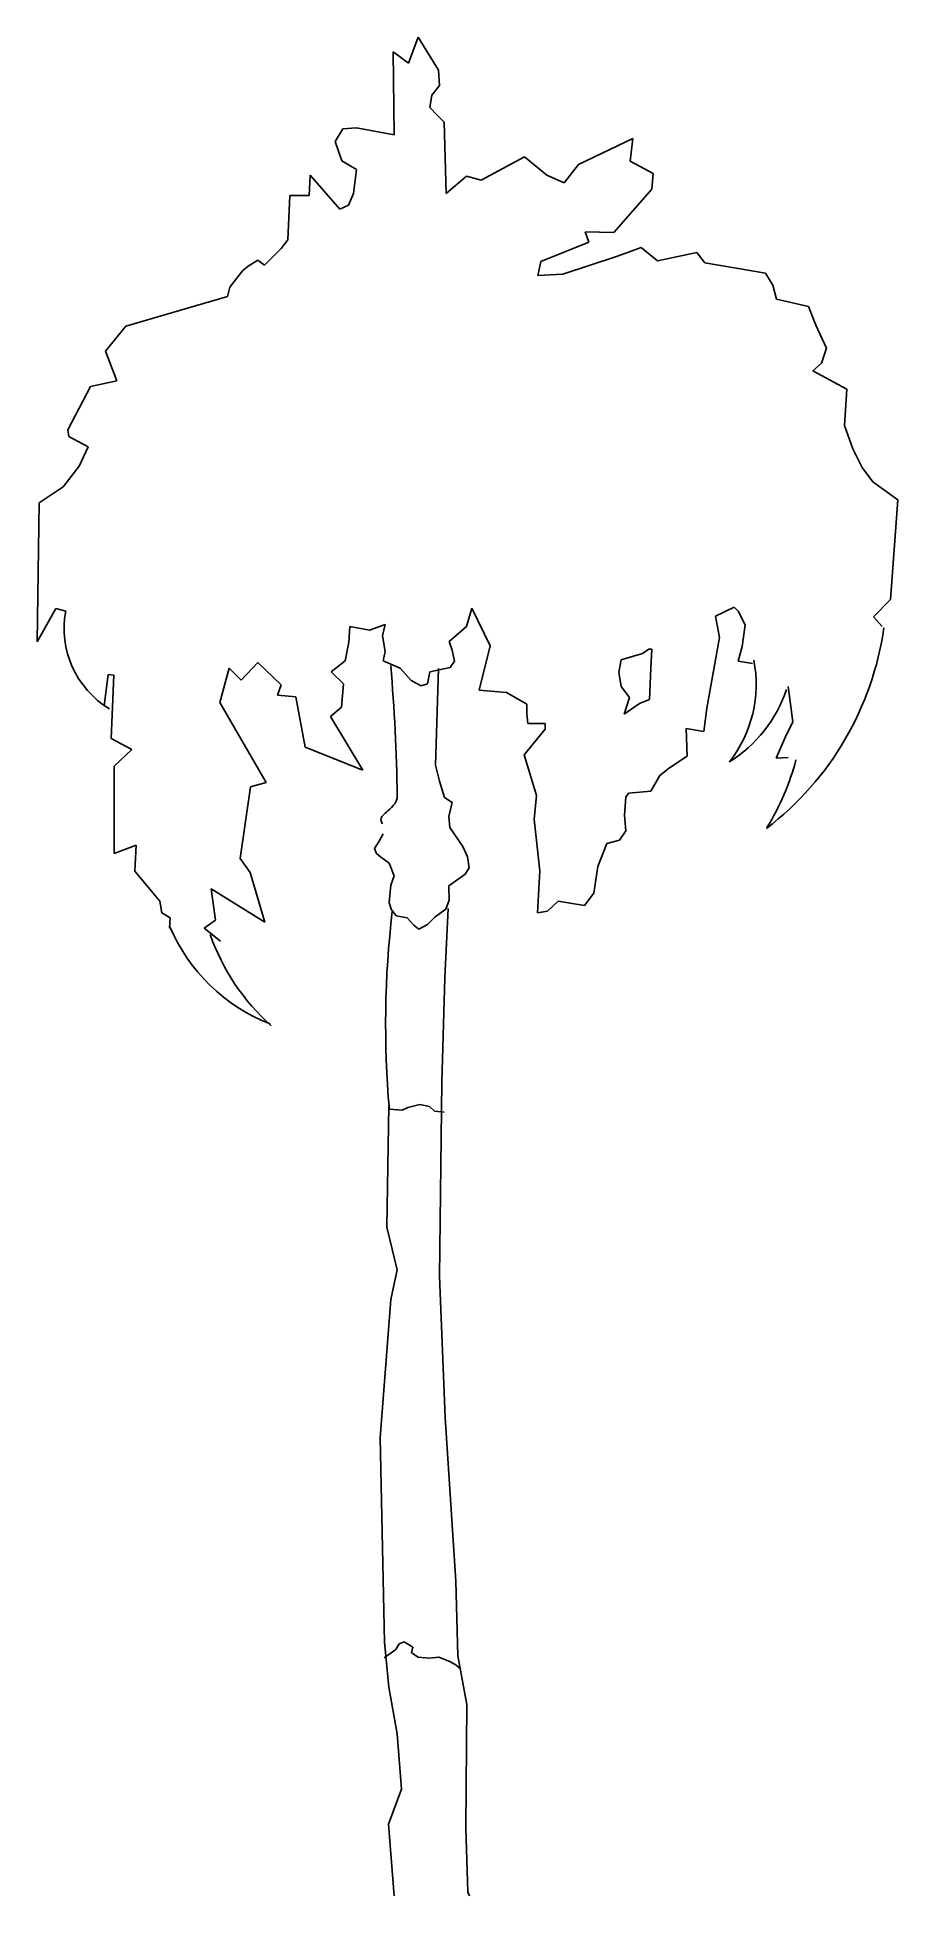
# Model space of a CAD drawing. Header units: millimetres. Extents: x 345.73 to 347.31, y 2563.39 to 2566.81.
import ezdxf

# ---------------------------------------------------------------- set-up
doc = ezdxf.new("R2010")
doc.units = ezdxf.units.MM
doc.header["$LTSCALE"] = 10
doc.layers.add('Vegetais', color=94, linetype='Continuous')

msp = doc.modelspace()

# ---------------------------------------------------------------- linework, layer by layer
at = {"layer": 'Vegetais'}
for p, q in [((346.408, 2566.7581), (346.4257, 2566.8059)), ((346.4257, 2566.8059), (346.463, 2566.7456)), ((346.3796, 2566.7793), (346.408, 2566.7581)), ((346.3814, 2566.6268), (346.3796, 2566.7793)), ((346.463, 2566.7456), (346.4648, 2566.7173)), ((346.4506, 2566.6995), (346.447, 2566.6765)), ((346.4648, 2566.7173), (346.4506, 2566.6995)), ((346.447, 2566.6765), (346.4612, 2566.6623)), ((346.4612, 2566.6623), (346.4736, 2566.6499)), ((346.2731, 2566.6144), (346.2873, 2566.6375)), ((346.2873, 2566.6375), (346.3121, 2566.6392)), ((346.3121, 2566.6392), (346.3814, 2566.6268)), ((346.4736, 2566.6499), (346.4772, 2566.5186)), ((346.2855, 2566.5789), (346.2731, 2566.6144)), ((346.7203, 2566.5719), (346.8197, 2566.6197)), ((346.8197, 2566.6197), (346.815, 2566.5785)), ((346.3121, 2566.563), (346.2855, 2566.5789)), ((346.3068, 2566.5186), (346.3121, 2566.563)), ((346.5411, 2566.5435), (346.6209, 2566.586)), ((346.6209, 2566.586), (346.6617, 2566.5523)), ((346.6937, 2566.5382), (346.7203, 2566.5719)), ((346.815, 2566.5785), (346.8571, 2566.5554)), ((346.2252, 2566.5151), (346.227, 2566.5523)), ((346.227, 2566.5523), (346.282, 2566.4903)), ((346.4772, 2566.5186), (346.5144, 2566.5506)), ((346.5144, 2566.5506), (346.5411, 2566.5435)), ((346.6617, 2566.5523), (346.6937, 2566.5382)), ((346.8544, 2566.5269), (346.7851, 2566.4469)), ((346.8571, 2566.5554), (346.8544, 2566.5269)), ((346.1861, 2566.4335), (346.1897, 2566.5151)), ((346.1897, 2566.5151), (346.2252, 2566.5151)), ((346.282, 2566.4903), (346.2979, 2566.4974)), ((346.2979, 2566.4974), (346.3068, 2566.5186)), ((346.1737, 2566.4176), (346.1861, 2566.4335)), ((346.7389, 2566.4292), (346.6507, 2566.394)), ((346.7322, 2566.4482), (346.7389, 2566.4292)), ((346.7851, 2566.4469), (346.7322, 2566.4482)), ((346.7919, 2566.4035), (346.8353, 2566.4197)), ((346.8353, 2566.4197), (346.8652, 2566.3953)), ((346.1027, 2566.3768), (346.1134, 2566.3856)), ((346.1134, 2566.3856), (346.1311, 2566.3963)), ((346.1311, 2566.3963), (346.1436, 2566.3874)), ((346.1436, 2566.3874), (346.1737, 2566.4176)), ((346.6507, 2566.394), (346.6453, 2566.3682)), ((346.6914, 2566.3709), (346.7919, 2566.4035)), ((346.8652, 2566.3953), (346.9372, 2566.4102)), ((346.9372, 2566.4102), (346.9521, 2566.3913)), ((346.9521, 2566.3913), (347.0635, 2566.3723)), ((346.0797, 2566.3466), (346.1027, 2566.3768)), ((346.6453, 2566.3682), (346.6914, 2566.3709)), ((347.0635, 2566.3723), (347.077, 2566.3505)), ((345.8888, 2566.2754), (346.0753, 2566.3299)), ((346.0753, 2566.3299), (346.0797, 2566.3466)), ((347.077, 2566.3505), (347.0838, 2566.3248)), ((347.0838, 2566.3248), (347.1422, 2566.3112)), ((347.1422, 2566.3112), (347.1556, 2566.2767)), ((345.8511, 2566.2294), (345.8888, 2566.2754)), ((347.1556, 2566.2767), (347.1757, 2566.2345)), ((345.872, 2566.1749), (345.8511, 2566.2294)), ((347.1757, 2566.2345), (347.1662, 2566.207)), ((347.1662, 2566.207), (347.1503, 2566.1933)), ((347.1503, 2566.1933), (347.2127, 2566.1595)), ((345.7819, 2566.0849), (345.8238, 2566.1645)), ((345.8238, 2566.1645), (345.872, 2566.1749)), ((347.2127, 2566.1595), (347.2085, 2566.0929)), ((345.784, 2566.0723), (345.7819, 2566.0849)), ((347.2085, 2566.0929), (347.2237, 2566.0501)), ((345.8196, 2566.0535), (345.784, 2566.0723)), ((345.8029, 2566.0179), (345.8196, 2566.0535)), ((347.2237, 2566.0501), (347.2409, 2566.0156)), ((345.7735, 2565.9802), (345.8029, 2566.0179)), ((347.2409, 2566.0156), (347.2605, 2565.9892)), ((345.7295, 2565.9509), (345.7735, 2565.9802)), ((347.2605, 2565.9892), (347.3065, 2565.9559)), ((345.7259, 2565.6954), (345.7295, 2565.9509)), ((347.3065, 2565.9559), (347.2927, 2565.7732)), ((347.2927, 2565.7732), (347.2616, 2565.741)), ((345.7604, 2565.7567), (345.7259, 2565.6954)), ((345.7784, 2565.7516), (345.7604, 2565.7567)), ((346.5241, 2565.7573), (346.5141, 2565.7236)), ((346.5578, 2565.6879), (346.5241, 2565.7573)), ((347.006, 2565.7588), (346.9718, 2565.7426)), ((346.9718, 2565.7426), (346.979, 2565.7031)), ((347.0132, 2565.7516), (347.006, 2565.7588)), ((347.0258, 2565.7264), (347.0132, 2565.7516)), ((347.2616, 2565.741), (347.2778, 2565.7237)), ((346.3001, 2565.7237), (346.2984, 2565.6947)), ((346.336, 2565.7169), (346.3001, 2565.7237)), ((346.365, 2565.7271), (346.336, 2565.7169)), ((346.3599, 2565.7066), (346.365, 2565.7271)), ((346.365, 2565.6777), (346.3599, 2565.7066)), ((346.5141, 2565.7236), (346.4824, 2565.6958)), ((346.979, 2565.7031), (346.9556, 2565.5737)), ((347.0204, 2565.6869), (347.0258, 2565.7264)), ((346.2984, 2565.6947), (346.2916, 2565.6606)), ((346.3616, 2565.6606), (346.365, 2565.6777)), ((346.4824, 2565.6958), (346.4883, 2565.6799)), ((346.4883, 2565.6799), (346.4923, 2565.6601)), ((346.5379, 2565.6066), (346.5578, 2565.6879)), ((346.7981, 2565.6624), (346.8376, 2565.6737)), ((346.8376, 2565.6737), (346.8489, 2565.6822)), ((346.8489, 2565.6822), (346.8545, 2565.6822)), ((346.8545, 2565.6822), (346.8531, 2565.6469)), ((347.0132, 2565.6599), (347.0204, 2565.6869)), ((345.8564, 2565.6353), (345.8487, 2565.5777)), ((345.8666, 2565.634), (345.8564, 2565.6353)), ((345.8615, 2565.5176), (345.8666, 2565.634)), ((346.0784, 2565.647), (346.0613, 2565.5839)), ((346.1006, 2565.6248), (346.0784, 2565.647)), ((346.1313, 2565.6572), (346.1006, 2565.6248)), ((346.1739, 2565.6163), (346.1313, 2565.6572)), ((346.2916, 2565.6606), (346.266, 2565.6402)), ((346.266, 2565.6402), (346.2882, 2565.618)), ((346.3923, 2565.647), (346.3616, 2565.6606)), ((346.4129, 2565.6244), (346.3923, 2565.647)), ((346.4467, 2565.6403), (346.4427, 2565.6185)), ((346.4844, 2565.6482), (346.4467, 2565.6403)), ((346.4923, 2565.6601), (346.4844, 2565.6482)), ((346.7939, 2565.6399), (346.7981, 2565.6624)), ((346.7981, 2565.6131), (346.7939, 2565.6399)), ((346.8531, 2565.6469), (346.8503, 2565.5892)), ((347.0393, 2565.6557), (347.0132, 2565.6599)), ((346.1671, 2565.5975), (346.1739, 2565.6163)), ((346.2882, 2565.618), (346.2848, 2565.5754)), ((346.4308, 2565.6145), (346.4129, 2565.6244)), ((346.4427, 2565.6185), (346.4308, 2565.6145)), ((346.5875, 2565.6026), (346.5379, 2565.6066)), ((346.6252, 2565.5808), (346.5875, 2565.6026)), ((346.8136, 2565.5934), (346.7981, 2565.6131)), ((347.1139, 2565.5485), (347.1049, 2565.6132)), ((346.0613, 2565.5839), (346.1466, 2565.4373)), ((346.2012, 2565.5941), (346.1671, 2565.5975)), ((346.2183, 2565.5021), (346.2012, 2565.5941)), ((346.2848, 2565.5754), (346.2643, 2565.5583)), ((346.6252, 2565.563), (346.6252, 2565.5808)), ((346.8038, 2565.5624), (346.8136, 2565.5934)), ((346.832, 2565.5821), (346.8038, 2565.5624)), ((346.8503, 2565.5892), (346.832, 2565.5821)), ((346.9556, 2565.5737), (346.9502, 2565.5305)), ((346.2643, 2565.5583), (346.324, 2565.4595)), ((346.6202, 2565.4878), (346.659, 2565.5352)), ((346.6272, 2565.5451), (346.6252, 2565.563)), ((346.659, 2565.5451), (346.6272, 2565.5451)), ((346.659, 2565.5352), (346.659, 2565.5451)), ((346.9179, 2565.5359), (346.9197, 2565.4856)), ((346.9502, 2565.5305), (346.9179, 2565.5359)), ((347.0995, 2565.5197), (347.1139, 2565.5485)), ((345.8998, 2565.4976), (345.8615, 2565.5176)), ((345.8673, 2565.467), (345.8998, 2565.4976)), ((346.324, 2565.4595), (346.2183, 2565.5021)), ((347.0833, 2565.482), (347.0995, 2565.5197)), ((345.8673, 2565.3067), (345.8673, 2565.467)), ((346.643, 2565.4133), (346.6202, 2565.4878)), ((346.8873, 2565.464), (346.8693, 2565.4496)), ((346.9197, 2565.4856), (346.8873, 2565.464)), ((347.1049, 2565.4827), (347.0833, 2565.482)), ((346.1466, 2565.4373), (346.1176, 2565.4288)), ((346.8693, 2565.4496), (346.8531, 2565.4209)), ((346.1176, 2565.4288), (346.0989, 2565.2975)), ((346.6384, 2565.3692), (346.643, 2565.4133)), ((346.8072, 2565.4103), (346.8042, 2565.3768)), ((346.8118, 2565.4173), (346.8072, 2565.4103)), ((346.8531, 2565.4209), (346.8118, 2565.4173)), ((346.6491, 2565.275), (346.6384, 2565.3692)), ((346.8042, 2565.3768), (346.8072, 2565.348)), ((346.7951, 2565.3312), (346.7722, 2565.3252)), ((346.8072, 2565.348), (346.7951, 2565.3312)), ((345.9074, 2565.322), (345.8673, 2565.3067)), ((345.9055, 2565.2743), (345.9074, 2565.322)), ((346.0989, 2565.2975), (346.1173, 2565.2715)), ((346.7722, 2565.3252), (346.7555, 2565.2826)), ((345.9513, 2565.2189), (345.9055, 2565.2743)), ((346.1173, 2565.2715), (346.1438, 2565.1805)), ((346.6445, 2565.1975), (346.6491, 2565.275)), ((346.7555, 2565.2826), (346.7479, 2565.234)), ((346.0456, 2565.2418), (346.0534, 2565.1844)), ((346.1438, 2565.1805), (346.0456, 2565.2418)), ((346.7479, 2565.234), (346.7312, 2565.2112)), ((345.9551, 2565.1979), (345.9513, 2565.2189)), ((345.9704, 2565.1884), (345.9551, 2565.1979)), ((346.6628, 2565.2006), (346.6445, 2565.1975)), ((346.6825, 2565.2188), (346.6628, 2565.2006)), ((346.7008, 2565.2158), (346.6825, 2565.2188)), ((346.7312, 2565.2112), (346.7008, 2565.2158)), ((345.9689, 2565.1696), (345.9704, 2565.1884)), ((346.0534, 2565.1844), (346.0327, 2565.1695)), ((346.0327, 2565.1695), (346.0624, 2565.1456))]:
    msp.add_line(p, q, dxfattribs=at)
at = {"layer": 'Vegetais', "color": 34}
for p, q in [((346.4573, 2565.4689), (346.463, 2565.6461)), ((346.4649, 2565.4393), (346.4573, 2565.4689)), ((346.4741, 2565.4096), (346.4649, 2565.4393)), ((346.488, 2565.4002), (346.4741, 2565.4096)), ((346.4819, 2565.3746), (346.488, 2565.4002)), ((346.4836, 2565.3546), (346.4819, 2565.3746)), ((346.3537, 2565.3295), (346.3455, 2565.3155)), ((346.361, 2565.3427), (346.3537, 2565.3295)), ((346.5075, 2565.3196), (346.4836, 2565.3546)), ((346.3455, 2565.3155), (346.3492, 2565.3066)), ((346.3492, 2565.3066), (346.3566, 2565.3007)), ((346.3566, 2565.3007), (346.3721, 2565.2889)), ((346.5164, 2565.3007), (346.5075, 2565.3196)), ((346.5192, 2565.2802), (346.5164, 2565.3007)), ((346.3721, 2565.2889), (346.3817, 2565.2653)), ((346.3817, 2565.2653), (346.3751, 2565.2483)), ((346.4821, 2565.2473), (346.5116, 2565.2685)), ((346.5116, 2565.2685), (346.5192, 2565.2802)), ((346.3751, 2565.2483), (346.3725, 2565.2169)), ((346.4826, 2565.2208), (346.4821, 2565.2473)), ((346.3725, 2565.2169), (346.3759, 2565.2043)), ((346.3759, 2565.2043), (346.3851, 2565.1923)), ((346.3851, 2565.1923), (346.4053, 2565.1884)), ((346.443, 2565.1764), (346.457, 2565.1903)), ((346.457, 2565.1903), (346.4763, 2565.2043)), ((346.4748, 2565.078), (346.4808, 2565.2056)), ((346.4763, 2565.2043), (346.4826, 2565.2208)), ((346.4053, 2565.1884), (346.4179, 2565.1749)), ((346.4179, 2565.1749), (346.4266, 2565.1677)), ((346.4266, 2565.1677), (346.443, 2565.1764)), ((346.4691, 2564.8869), (346.4748, 2565.078)), ((346.4645, 2564.5302), (346.4691, 2564.8869)), ((346.3717, 2564.8433), (346.3678, 2564.6204)), ((346.3726, 2564.8368), (346.396, 2564.835)), ((346.396, 2564.835), (346.4068, 2564.8404)), ((346.4068, 2564.8404), (346.4284, 2564.8458)), ((346.4284, 2564.8458), (346.4464, 2564.8422)), ((346.4464, 2564.8422), (346.4554, 2564.8332)), ((346.4554, 2564.8332), (346.4733, 2564.8314)), ((346.3678, 2564.6204), (346.3873, 2564.5422)), ((346.3873, 2564.5422), (346.3756, 2564.4874)), ((346.4752, 2564.2709), (346.4645, 2564.5302)), ((346.3756, 2564.4874), (346.356, 2564.2332)), ((346.4949, 2563.9702), (346.4752, 2564.2709)), ((346.356, 2564.2332), (346.3638, 2563.8578)), ((346.4985, 2563.8332), (346.4949, 2563.9702)), ((346.3905, 2563.8553), (346.3998, 2563.8589)), ((346.3998, 2563.8589), (346.4155, 2563.8489)), ((346.3634, 2563.8296), (346.3848, 2563.8446)), ((346.3638, 2563.8578), (346.3717, 2563.7757)), ((346.3848, 2563.8446), (346.3905, 2563.8553)), ((346.4155, 2563.8489), (346.4134, 2563.8382)), ((346.4134, 2563.8382), (346.4255, 2563.8303)), ((346.4255, 2563.8303), (346.4462, 2563.8289)), ((346.4462, 2563.8289), (346.4633, 2563.8303)), ((346.4633, 2563.8303), (346.484, 2563.8225)), ((346.5149, 2563.7436), (346.4985, 2563.8332)), ((346.484, 2563.8225), (346.4954, 2563.8161)), ((346.4954, 2563.8161), (346.504, 2563.8082)), ((346.3717, 2563.7757), (346.3873, 2563.6897)), ((346.5131, 2563.5168), (346.5149, 2563.7436)), ((346.3873, 2563.6897), (346.3951, 2563.588)), ((346.3951, 2563.588), (346.3711, 2563.5238)), ((346.3711, 2563.5238), (346.3815, 2563.3922)), ((346.5166, 2563.3991), (346.5131, 2563.5168)), ((346.5196, 2563.3922), (346.5166, 2563.3991))]:
    msp.add_line(p, q, dxfattribs=at)
at = {"layer": 'Vegetais'}
for centre, radius, start, end in [((345.9484, 2565.72), 0.173, 169.4647, 238.711), ((346.7222, 2565.8005), 0.5642, 307.4577, 351.9296), ((346.8154, 2565.6174), 0.2309, 321.8707, 11.0788), ((346.8644, 2565.6872), 0.2504, 301.9712, 341.5437), ((346.6806, 2565.5933), 0.4535, 328.2326, 345.3287), ((346.2739, 2565.302), 0.3309, 202.9161, 248.7053), ((346.4336, 2565.2971), 0.4143, 199.6568, 227.8628)]:
    msp.add_arc(centre, radius, start, end, dxfattribs=at)
at = {"layer": 'Vegetais', "color": 34}
for centre, radius, start, end in [((342.655, 2565.3473), 3.7328, 0.9969, 4.6845), ((346.3097, 2565.4543), 0.0919, 310.9161, 322.319), ((346.3646, 2565.4119), 0.0226, 322.319, 0.9969), ((346.3675, 2565.3686), 0.0103, 134.4646, 225.5354), ((346.508, 2565.2255), 0.2108, 130.9161, 134.4646), ((348.1348, 2564.9922), 1.769, 173.2577, 185.0395)]:
    msp.add_arc(centre, radius, start, end, dxfattribs=at)

doc.saveas('drawing.dxf')
